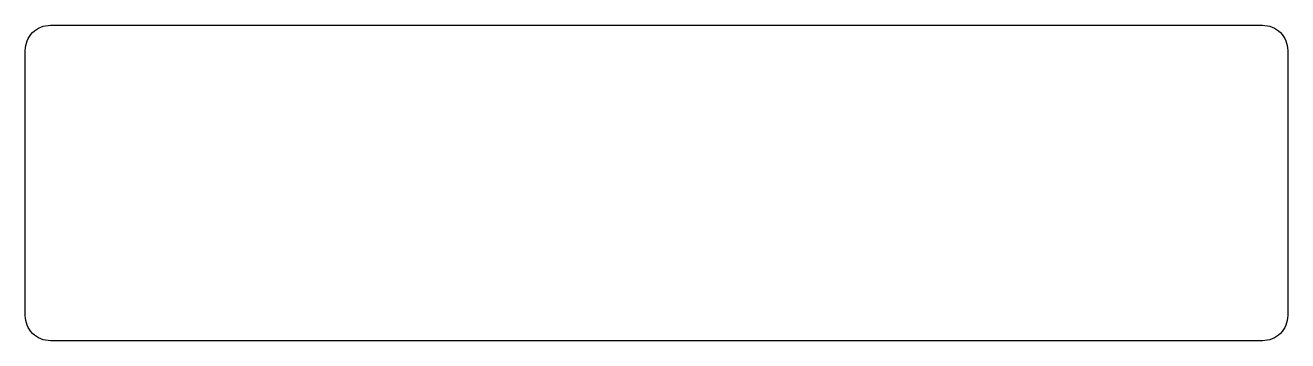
# Model space of a CAD drawing. Header units: millimetres. Extents: x 0 to 100, y -25 to 0.
import ezdxf

# ---------------------------------------------------------------- set-up
doc = ezdxf.new("R2010")
doc.units = ezdxf.units.MM
doc.layers.get('0').update_dxf_attribs({"linetype": 'CONTINUOUS'})

msp = doc.modelspace()

# ---------------------------------------------------------------- linework, layer by layer
msp.add_lwpolyline([(2, -25, -0.414214), (0, -23), (0, -2, -0.414214), (2, 0), (98, 0, -0.414214), (100, -2), (100, -23, -0.414214), (98, -25)], format="xyb", close=True)

doc.saveas('drawing.dxf')
